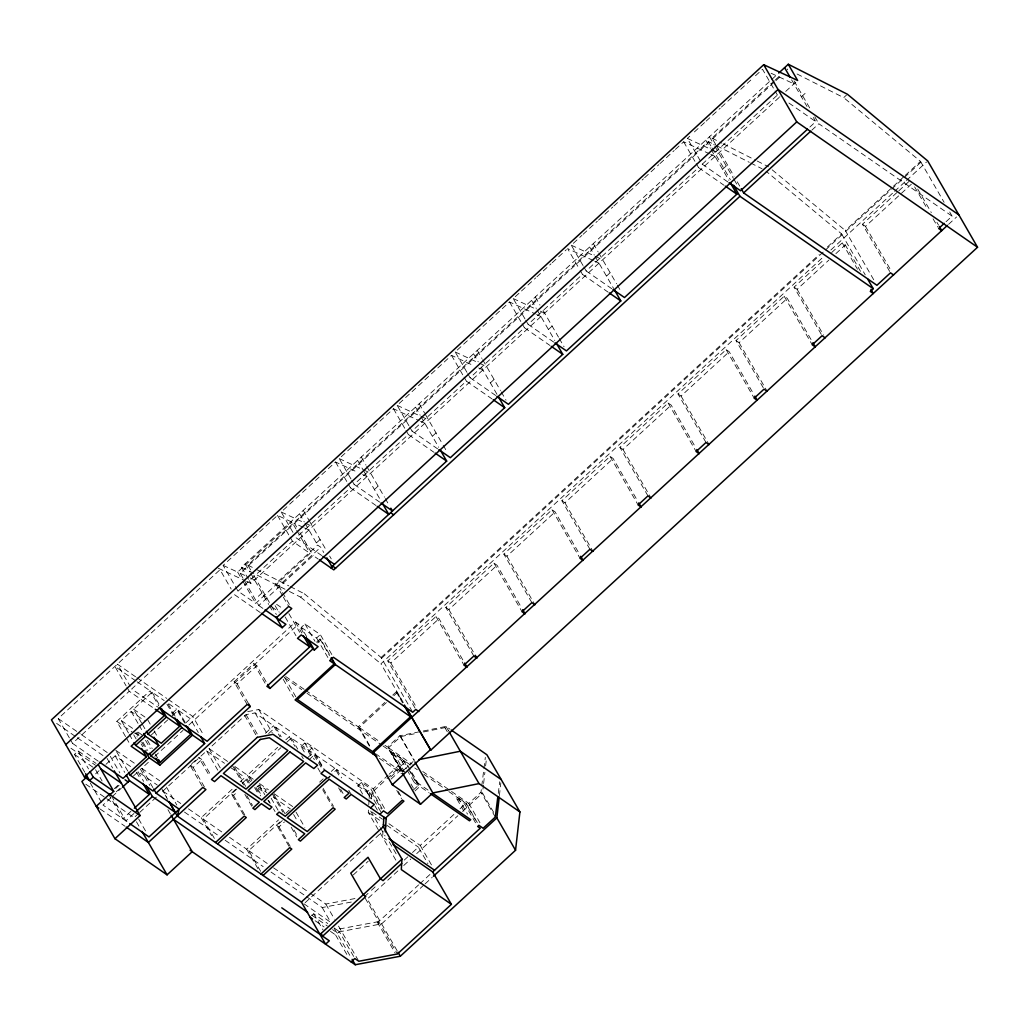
<?xml version="1.0" encoding="UTF-8"?>
<svg xmlns="http://www.w3.org/2000/svg" width="1029" height="1029" viewBox="0 0 1029 1029"><rect width="100%" height="100%" fill="white"/><g stroke="black" fill="none" stroke-linecap="round" stroke-linejoin="round"><path stroke-width="0.75" stroke-dasharray="5 3.75" d="M395.856 860.154L368.279 812.395L368.678 806.209M368.768 804.665L369.064 800.022M369.154 798.465L369.54 792.279L336.83 769.602L330.965 775.004M371.508 798.774L371.893 792.6L385.836 779.776M493.663 812.37L482.511 793.063L483.424 785.076M483.604 783.481L484.891 772.303M485.611 765.923L486.344 759.543M499.399 795.533L500.853 782.76M495.309 817.065L480.98 792.24L481.572 787.494M481.765 785.899L483.746 770.052M483.952 768.47L485.328 757.383M498.268 793.423L499.721 781.744M378.286 924.492L378.711 921.598L418.623 884.889M296.699 530.295L310.063 553.435L255.719 603.418L238.046 591.16L223.152 565.384L277.496 515.388L291.992 522.115L295.915 528.932M292.943 532.353L281.2 511.992L335.544 462.008L356.96 471.951M350.992 478.961L339.236 458.612L393.464 408.732L419.15 420.668M408.912 425.684L397.155 405.336L451.499 355.352L472.916 365.295M466.947 372.305L455.191 351.957L509.535 301.973L535.234 313.896M524.983 318.926L513.239 298.564L520.327 292.043M521.51 290.963L535.685 277.92M536.868 276.84L551.042 263.797M552.226 262.704L566.4 249.674M583.031 265.533L571.275 245.185L581.925 235.384M583.109 234.303L597.309 221.248M598.492 220.155L612.679 207.099M613.863 206.006L628.063 192.95M629.246 191.87L643.447 178.814M644.617 177.721L658.817 164.666M660.001 163.572L674.201 150.517M675.384 149.424L683.668 141.809L709.354 153.745M727.799 181.914L702.241 164.19L687.359 138.413L689.713 136.252M694.408 131.931L704.981 122.207M706.151 121.126L720.249 108.161M721.419 107.08L750.784 80.082M755.479 75.76L762.528 69.277L774.284 89.626M69.355 737.87L58.216 718.564L220.013 569.732L231.165 589.038M248.529 579.314L241.519 567.172L770.489 80.622M771.673 79.542L777.538 74.152M223.152 565.384L237.648 572.098L291.992 522.115M250.639 569.976L247.822 565.088L708.325 141.526L715.387 145.102M715.682 144.459L712.017 138.118L774.271 80.867M775.442 79.786L781.32 74.384M243.024 578.234L240.156 573.269L708.788 142.336M712.48 138.928L774.734 81.677M775.905 80.596L780.612 76.275M70.152 739.246L72.544 743.375L129.23 691.244L153.977 708.389M238.046 591.16L292.39 541.177L310.063 553.435M375.984 505.509L350.426 487.785L296.082 537.781L321.64 555.493M351.777 480.324L354.117 484.389L408.346 434.521L433.891 452.233M409.683 427.048L412.037 431.112L466.381 381.129L491.939 398.853M467.732 373.668L470.086 377.733L524.43 327.749L549.975 345.461M525.768 320.276L528.121 324.354L582.465 274.37L608.023 292.082M583.816 266.897L586.157 270.961L698.55 167.598L724.094 185.31M702.241 164.19L777.409 95.054L779.969 96.829M246.626 581.385L250.87 583.353L779.841 96.816M785.719 91.414L795.777 82.153M84.815 772.303L74.461 754.386L78.165 750.977L96.044 763.389M125.551 736.571L116.791 721.393L150.054 690.793L158.813 705.958M128.458 732.957L121.293 720.544L131.159 711.476L144.446 720.699M141.578 723.001L133.616 709.213L152.099 692.208L164.177 700.582M258.343 596.305L262.035 592.91M316.379 542.926L320.083 539.53M374.427 489.534L378.119 486.138M432.347 436.27L436.039 432.862M490.383 382.878L494.074 379.482M548.418 329.499L552.123 326.103M606.467 276.119L610.158 272.711M722.551 169.348L726.242 165.939M801.411 96.803L805.102 93.407M282.538 595.727L275.605 583.739L317.627 545.087L320.701 547.209L323.775 552.547M275.605 583.739L278.679 585.861L320.701 547.209M244.465 580.716L258.793 605.541L313.138 555.557L318.154 559.043M95.594 773.872L99.041 770.695M105.961 764.328L115.171 755.852L132.522 767.891M172.075 713.419L176.641 709.213L184.603 723.014M809.874 127.03L815.74 121.628L813.36 117.486M289.381 591.443L300.635 597.154L304.327 593.746L381.103 657.492L411.922 710.872M797.076 73.998L843.703 97.639L846.481 95.092M151.34 734.95L167.676 719.94M172.332 715.644L178.171 710.28L190.326 718.718L198.288 732.507M811.765 130.233L818.814 123.75L952.095 216.154L945.381 222.328M114.27 788.677L121.178 782.323M185.632 723.027L295.439 622.03L298.513 624.153L304.082 633.813M115.672 788.458L119.094 785.307M247.166 704.441L234.085 681.777L253.803 663.641L256.864 665.763L266.871 683.102M116.187 791.867L120.792 787.622M133.461 775.969L138.066 771.724L157.321 785.076M152.909 787.635L141.77 768.329L148.832 761.82M154.723 756.405L183.008 730.384M188.912 724.969L298.513 624.153M111.003 797.694L103.003 805.051L128.471 822.698M112.148 796.639L121.293 788.24M234.085 681.777L237.146 683.899L256.864 665.763M306.681 636.707L301.291 627.381L304.983 623.973L320.315 634.61L331.814 654.508M301.291 627.381L316.623 638.006L320.315 634.61M130.902 811.379L122.837 818.801L109.306 795.353M316.52 642.225L319.98 639.035L320.997 639.742L330.553 656.296M317.549 642.919L320.997 639.742M133.963 813.502L125.898 820.923L112.367 797.475M202.057 786.027L190.082 765.28L196.552 759.325M135.185 816.589L138.619 813.437M139.751 812.383L156.897 796.613M167.65 799.392L162.878 791.121L206.623 750.874L224.515 763.286M220.232 767.917L209.093 748.61L246.047 714.615L255.063 712.917L273.573 725.741L279.939 736.777M190.082 765.28L193.143 767.402L201.774 759.466L211.357 776.059M265.418 733.24L273.573 725.741M268.633 733.587L275.605 727.156L289.303 736.661L294.886 746.308M188.436 808.833L201.208 817.695L234.316 787.236M240.22 781.796L244.953 777.448L248.143 782.966M234.972 766.554L247.423 775.184L277.676 747.363M285.818 739.864L289.303 736.661M214.392 838.416L203.253 819.11L236.361 788.651M242.265 783.223L246.999 778.863L250.947 781.603M251.848 780.741L249.468 776.599L280.878 747.71M286.692 742.359L291.348 738.076L312.816 752.958L322.373 769.499M243.449 814.724L231.474 793.976L239.024 787.031M381.103 657.492L819.174 254.562M827.432 246.96L841.606 233.917L766.052 171.2M873.724 279.759L845.298 230.522L892.284 187.304M893.455 186.236L904.028 176.512M905.198 175.432L920.479 161.386L843.703 97.639M381.566 658.29L824.358 251.025M825.541 249.931L842.069 234.728M845.774 231.332L890.407 190.275M891.577 189.195L920.942 162.196M231.474 793.976L233.519 795.391L237.84 791.43M403.304 702.563L380.936 663.821L823.779 256.504M830.866 249.983L893.455 192.41M894.638 191.33L905.263 181.554M906.446 180.461L926.524 162.003M414.996 708.029L387.766 660.862L435.949 616.538L439.01 618.661L464.645 663.075M473.842 656.039L445.801 607.47L493.984 563.159L497.058 565.281L521.883 608.293M531.877 602.66L503.85 554.091L552.033 509.767L555.094 511.902L579.932 554.914M589.926 549.267L561.885 500.699L610.068 456.387L613.13 458.51L637.967 501.522M647.961 495.888L619.921 447.319L668.104 402.995L671.178 405.13L696.016 448.142M706.01 442.496L677.97 393.927L726.152 349.616L729.214 351.738L754.051 394.763M763.248 387.727L736.005 340.548L784.188 296.236L787.262 298.359L812.087 341.371M821.283 334.335L794.054 287.168L824.602 259.064M831.651 252.568L842.236 242.844L845.298 244.966L860.514 271.334M889.673 271.437L862.443 224.258L897.7 191.831M898.87 190.751L909.443 181.027M387.766 660.862L390.827 662.985L439.01 618.661M445.801 607.47L448.876 609.592L497.058 565.281M503.85 554.091L506.911 556.213L555.094 511.902M561.885 500.699L564.947 502.834L613.13 458.51M619.921 447.319L622.995 449.441L671.178 405.13M677.97 393.927L681.031 396.062L729.214 351.738M736.005 340.548L739.079 342.67L787.262 298.359M794.054 287.168L797.115 289.29L828.847 260.105M835.895 253.623L845.298 244.966M862.443 224.258L865.505 226.38L911.334 184.23M256.735 787.236L259.192 784.973L266.357 789.925L263.887 792.201L256.735 787.236L261.52 795.533M304.275 751.967L301.085 746.437L304.777 743.041L311.941 748.006L324.714 770.129M301.085 746.437L308.237 751.402L311.941 748.006M307.002 758.309L312.816 752.958M309.047 759.724L314.861 754.373L334.785 768.187L340.367 777.847M305.472 690.227L358.259 726.821L384.717 702.485M392.769 695.077L396.229 691.9L397.245 692.607L402.828 702.254M369.63 745.446L359.288 727.529L386.891 702.125M393.798 695.784L397.245 692.607M229.583 837.362L246.69 849.221L278.615 819.856M285.715 813.334L289.252 810.067M319.659 782.104L323.157 778.889M331.299 771.403L334.785 768.187M260.684 871.319L248.735 850.636L281.624 820.383M327.441 778.246L329.782 776.085M288.943 846.25L276.968 825.515L282.358 820.55M328.097 778.477L330.309 776.445M276.968 825.515L279 826.93L284.403 821.965M948.584 224.335L956.571 216.978M384.936 745.305L387.496 747.08L399.831 735.735L446.007 726.41L449.956 729.149M402.056 771.236L388.512 747.787L400.705 736.584L417.465 733.188M362.607 794.066L357.809 785.77L361.513 782.362L370.71 788.741L383.483 810.865M402.699 772.007L392.319 754.025L393.554 752.894L402.751 759.273L407.535 767.57M357.809 785.77L367.019 792.15L370.71 788.741M392.319 754.025L401.516 760.405L402.751 759.273M247.719 711.605L258.768 709.521L373.244 788.883L388.074 775.236M389.219 774.194L404.05 760.547L408.024 767.441M386.994 778.709L405.58 761.601L413.452 767.055M390.698 776.959L400.68 767.775L403.805 771.609M391.123 779.043L402.21 768.843M413.053 761.576L401.953 771.789L387.624 746.964M407.111 770.091L414.288 782.529L415.523 781.397L429.981 791.417M413.452 789.899L418.379 785.371L408.822 768.817M414.983 790.967L419.909 786.426L405.58 761.601M305.137 902.716L382.994 831.098L382.621 837.22L386.57 839.96M353.307 874.92L368.266 861.17M311.864 915.501L313.716 913.803L327.762 923.553M463.899 811.122L456.709 798.671L457.944 797.539L466.124 803.212L477.302 822.57M364.382 896.774L370.247 891.371M371.43 890.291L377.296 884.901M404.281 860.077L407.806 856.835M412.5 852.514L418.366 847.124L427.923 863.665M388.962 823.753L420.218 845.414L455.345 813.103M460.027 808.794L466.124 803.212M422.739 771.518L468.8 803.443L480.98 792.24M397.863 870.92L367.302 899.037L397.207 950.847M403.741 865.518L410.803 859.022M416.681 853.62L457.828 815.778M462.536 811.444L482.511 793.063M330.463 931.374L335.57 934.924L339.261 931.515L354.066 957.15M419.793 883.821L430.354 874.097M423.948 884.927L381.63 923.862L336.534 932.364L332.599 929.624M425.131 883.847L432.18 877.364M423.562 731.953L444.901 727.632L448.837 730.358M310.115 893.185L325.781 904.054L356.664 898.227M306.475 896.619L322.206 907.539L351.751 901.97M378.711 921.598L340.11 928.865L337.525 927.078M771.094 73.252L793.938 83.851M687.359 138.413L710.203 149.012M711.631 149.681L718.769 152.987M710.782 154.401L715.065 156.395M571.275 245.185L594.119 255.784M595.547 256.453L602.685 259.758M593.283 260.517L567.584 248.581L579.327 268.942M594.698 261.173L598.981 263.167M513.239 298.564L534.656 308.507M540.366 311.157L544.637 313.15M536.662 314.565L540.945 316.546M455.191 351.957L478.035 362.555M479.463 363.224L486.601 366.53M478.626 367.945L482.91 369.938M397.155 405.336L419.999 415.935M421.427 416.604L428.566 419.922M420.578 421.324L424.861 423.318M339.236 458.612L362.079 469.211M363.507 469.88L370.646 473.186M362.658 474.601L366.941 476.594M281.2 511.992L304.044 522.603M305.459 523.259L312.597 526.578M303.143 527.298L294.5 523.285L296.828 527.324M304.584 527.967L308.906 529.974M240.156 573.269L248.799 577.282M250.24 577.951L254.562 579.957M218.354 568.265L245.211 580.729M712.017 138.118L721.908 143.134M723.323 143.854L755.813 160.331M757.228 161.051L768.534 166.788M716.801 145.822L749.292 162.299M750.707 163.019L762.013 168.756M247.822 565.088L254.883 568.677M256.298 569.384L288.789 585.861M290.204 586.581L304.327 593.746M241.519 567.172L287.966 590.723M788.909 103.029L815.74 121.628M586.157 270.961L611.715 288.673M528.121 324.354L553.679 342.065M470.086 377.733L495.631 395.445M412.037 431.112L437.595 448.837M354.117 484.389L379.675 502.101M263.283 595.071L266.357 597.193M276.621 604.319L283.014 608.744M271.643 606.827L279.309 612.139M258.793 605.541L263.81 609.027M260.196 612.487L234.342 594.556L131.699 688.98L157.707 707.013M285.663 676.503L304.147 689.314M359.288 727.529L379.804 741.742M388.512 747.787L412.205 764.213M284.711 677.815L301.767 689.636M307.002 693.276L381.759 745.086M383.071 745.999L404.05 760.547M414.751 767.968L417.375 769.782M423.935 774.335L447.538 790.684M448.837 791.597L465.88 803.417L477.032 822.724M456.709 798.671L464.889 804.344L476.864 825.078M375.444 753.614L401.824 771.904L387.496 747.08M379.418 758.36L401.619 773.744M414.288 782.529L429.042 792.754M372.035 812.01L382.454 819.238M368.279 812.395L381.463 821.541M386.737 825.194L418.366 847.124M135.571 676.773L117.357 664.155L130.104 686.214M136.87 677.674L166.788 698.408M168.087 699.321L192.796 716.441L203.948 735.748M135.738 680.864L114.901 666.419L126.04 685.726M137.037 681.764L150.054 690.793M168.756 703.746L176.641 709.213M209.093 748.61L227.911 761.666M249.468 776.599L253.25 779.223M259.565 783.609L268.402 789.732M274.216 793.758L292.905 806.723M230.895 767.711L244.953 777.448M257.533 786.169L266.743 792.562M273.328 797.115L290.435 808.987M133.616 709.213L146.903 718.422M201.774 759.466L198.713 757.344L209.89 776.702M121.293 720.544L134.58 729.754M137.937 732.082L141.886 734.822M138.362 735.362L134.786 732.88L137.166 737.008M116.791 721.393L132.124 732.031M115.801 750.334L136.15 764.444M141.77 768.329L159.727 780.779M58.216 718.564L80.223 733.818M81.523 734.719L108.701 753.562M162.878 791.121L180.77 803.52M203.253 819.11L222.997 832.795M248.735 850.636L268.325 864.219M273.547 867.833L308.803 892.284M56.621 723.413L76.017 736.867M77.316 737.767L104.469 756.585M184.474 812.061L218.585 835.702M225.145 840.243L263.18 866.611M271.051 872.077L305.163 895.719M72.544 743.375L98.437 761.331M303.954 903.809L331.068 922.601M334.155 927.978L339.261 931.515M70.95 748.237L95.517 765.267M311.555 915.038L327.338 925.984M315.131 920.749L324.071 926.949M74.461 754.386L94.9 768.56L102.064 780.96M85.819 784.214L105.37 797.758M106.682 798.671L134.04 817.643M100.16 809.038L124.921 826.197M772.187 169.824L845.298 230.522M300.635 597.154L380.936 663.821M920.479 161.386L944.107 202.314M949.703 212L952.095 216.154M917.701 189.002L931.309 212.591M936.917 222.303L938.525 225.081M914.627 186.879L926.64 207.691M933.059 218.791L937.856 227.113M787.185 68.982L787.661 69.792M794.041 80.854L810.826 109.91M814.814 116.83L818.814 123.75M791.597 79.812L806.98 106.463M865.505 226.38L891.14 270.781M775.069 90.989L777.409 95.054M841.606 233.917L865.235 274.859M842.236 242.844L857.453 269.212M716.48 145.848L734.05 176.293M737.253 181.824L740.443 187.355M709.418 136.806L714.087 144.896M714.872 146.247L733.407 178.351M734.204 179.728L737.394 185.246M797.115 289.29L823.547 335.081M708.325 141.526L711.18 146.478M711.978 147.867L730.358 179.689M705.727 140.201L710.396 148.305M711.168 149.642L728.918 180.371M784.188 296.236L812.228 344.792M683.668 141.809L695.411 162.17M696.196 163.521L698.55 167.598M739.079 342.67L766.309 389.85M726.152 349.616L754.193 398.184M593.334 243.577L598.016 251.668M598.788 253.018L616.525 283.747M617.323 285.123L621.31 292.017M681.031 396.062L709.071 444.618M589.643 246.973L594.312 255.063M595.096 256.414L613.631 288.519M668.104 402.995L696.144 451.564M580.112 270.293L582.465 274.37M535.299 296.957L539.968 305.047M543.08 310.449L558.49 337.126M559.287 338.515L564.059 346.786M622.995 449.441L650.225 496.621M531.594 300.365L536.276 308.456M537.048 309.806L554.798 340.535M610.068 456.387L638.109 504.956M509.535 301.973L521.291 322.321M522.076 323.672L524.43 327.749M477.25 350.349L481.932 358.439M482.704 359.79L500.454 390.518M501.239 391.895L506.024 400.165M564.947 502.834L592.987 551.39M473.559 353.744L478.228 361.835M481.353 367.237L497.547 395.29M552.033 509.767L580.06 558.335M451.499 355.352L463.256 375.701M464.028 377.064L466.381 381.129M419.215 403.728L424.668 413.169M425.44 414.52L442.406 443.898M443.203 445.274L447.191 452.168M506.911 556.213L534.154 603.393M415.523 407.124L420.192 415.227M420.964 416.578L438.714 447.306M493.984 563.159L522.025 611.715M393.464 408.732L405.207 429.093M405.992 430.444L408.346 434.521M361.295 457.005L365.977 465.095M366.748 466.446L384.486 497.174M385.283 498.55L389.271 505.445M448.876 609.592L475.308 655.383M357.603 460.4L363.057 469.841M363.829 471.192L380.794 500.57M435.949 616.538L463.989 665.107M335.544 462.008L347.287 482.357M348.072 483.72L350.426 487.785M446.007 726.41L448.387 730.539M444.901 727.632L447.293 731.76M303.259 510.384L308.713 519.825M309.485 521.176L326.45 550.554M329.64 556.072L331.222 558.837M390.827 662.985L416.462 707.386M468.8 803.443L479.951 822.75M299.555 513.78L304.237 521.883M305.008 523.234L317.627 545.087M457.944 797.539L467.526 814.132M396.229 691.9L402.596 702.936M299.941 532.7L313.138 555.557M277.496 515.388L289.252 535.749M290.037 537.099L292.39 541.177M400.705 736.584L414.237 760.032M399.831 735.735L414.16 760.56M408.333 768.959L415.523 781.397M401.516 760.405L406.301 768.702M393.554 752.894L405.529 773.641M410.995 784.047L413.388 788.201M400.68 767.775L403.072 771.93M319.98 639.035L329.524 655.589M316.623 638.006L329.704 660.669M304.983 623.973L314.99 641.311M398.3 791.481L402.3 798.401M278.679 585.861L281.753 591.186M282.525 592.524L289.445 604.525M396.77 790.426L401.554 798.723M283.309 597.064L288.699 606.403M358.259 726.821L369.411 746.128M295.439 622.03L301.819 633.067M288.892 613.618L299.671 632.282M420.218 845.414L432.154 866.109M285.2 617.014L295.966 635.69M275.103 605.657L278.949 612.319M253.777 575.417L276.364 614.519M245.211 563.776L249.893 571.867M250.664 573.217L268.672 604.396M269.444 605.734L273.29 612.396M373.244 788.883L385.18 809.566M371.893 792.6L381.437 809.141M249.301 580.665L250.87 583.353M369.54 792.279L380.691 811.585M361.513 782.362L371.096 798.954M367.019 792.15L371.006 799.057M374.993 805.977L377.386 810.119M237.648 572.098L241.391 578.594M242.985 581.359L255.719 603.418M389.232 841.889L397.799 856.733M370.736 811.109L379.495 826.287M380.28 827.663L385.065 835.934M284.621 677.429L295.773 696.736M336.83 769.602L341.615 777.885M348.78 790.285L351.172 794.427M283.168 679.23L293.522 697.147M340.65 789.282L343.043 793.436M338.605 787.867L342.593 794.774M314.861 754.373L323.62 769.538M304.777 743.041L314.359 759.634M308.237 751.402L312.237 758.309M317.82 767.994L320.212 772.149M253.803 663.641L265.341 683.642M323.17 788.42L333.55 806.402M322.72 789.77L332.303 806.363M291.348 738.076L297.715 749.112M301.703 756.006L303.298 758.759M275.605 727.156L281.187 736.815M258.768 709.521L272.299 732.957M365.179 898.15L397.413 953.973M377.154 921.894L395.072 952.918M255.063 712.917L267.013 733.6M237.146 683.899L248.696 703.9M246.047 714.615L257.199 733.921M244.58 715.245L256.517 735.941M296.082 812.228L304.841 827.406M293.625 814.505L297.6 821.399M273.765 794.272L284.917 813.579M294.024 830.056L298.011 836.963M272.518 794.247L282.872 812.164M291.181 827.252L296.764 836.937M271.142 798.221L278.332 810.672M268.672 800.498L270.28 803.263M273.47 808.794L275.065 811.559M259.192 784.973L264.787 794.645M267.977 800.176L269.572 802.942M325.781 904.054L334.541 919.219M338.515 926.113L358.028 959.903M279 826.93L291.786 849.054M255.835 787.635L260.607 795.906M247.423 775.184L250.6 780.702M254.587 787.597L257.764 793.115M322.206 907.539L330.168 921.328M334.155 928.222L351.339 957.986M246.999 778.863L249.391 783.005M335.57 934.924L348.034 956.507M234.522 767.068L245.661 786.375M232.477 765.653L243.616 784.96M246.934 795.751L252.529 805.437M244.889 794.337L252.079 806.787M313.716 913.803L323.055 929.997M233.519 795.391L246.291 817.515M206.623 750.874L217.775 770.181M178.171 710.28L186.133 724.069M168.229 704.222L175.393 716.634M166.981 704.183L173.348 715.219M246.69 849.221L258.639 869.904M152.099 692.208L159.263 704.621M193.143 767.402L205.118 788.15M147.7 719.798L150.89 725.316M154.067 730.834L157.257 736.352M126.837 687.102L129.23 691.244M201.208 817.695L211.562 835.612M142.375 724.377L145.565 729.895M131.159 711.476L138.323 723.889M139.121 725.265L143.095 732.172M147.417 740.314L152.202 748.585M155.379 754.103L157.771 758.244M145.513 740.314L150.285 748.597M137.423 732.558L139.018 735.311M142.992 742.205L147.777 750.488M136.175 732.519L137.77 735.272M141.745 742.166L146.53 750.45M166.454 787.108L176.808 805.025M141.153 743.916L142.735 746.668M133.706 734.783L136.098 738.925M161.965 789.127L166.737 797.398M129.255 734.333L133.243 741.227M126.335 737.947L129.525 743.465M167.946 809.682L170.325 813.823M140.291 768.959L149.848 785.513M138.066 771.724L143.636 781.384M136.6 772.367L140.574 779.262M116.599 751.71L127.75 771.017M115.171 755.852L124.728 772.406M110.296 756.315L119.853 772.869M107.055 758.386L112.624 768.033M138.658 819.007L146.62 832.795M136.433 821.772L139.61 827.29M78.165 750.977L88.507 768.907M90.269 782.979L101.421 802.286"/><path stroke-width="1.5" d="M351.146 961.896L354.838 958.501L358.799 961.253L397.413 953.973L451.397 904.324L401.31 869.595L401.966 859.099L383.277 826.724L383.868 817.103M385.322 831.805L386.222 817.425L403.895 801.167L402.365 800.099L387.573 813.707L383.483 810.865L379.791 814.273M190.056 850.224L355.237 964.739L400.32 956.237L515.542 850.263L496.853 817.888L499.219 797.128M515.542 850.263L519.915 811.945L486.884 754.746L451.281 730.063M393.155 844.526L432.694 871.936L480.221 828.242L477.662 826.467L478.897 825.335L483.128 828.268L495.309 817.065L497.869 796.549M281.766 907.835L329.293 940.789L325.588 944.185L301.394 902.034L177.207 815.946L179.2 809.167L156.099 793.153L153.707 789.011M778.721 73.072L788.291 64.261L797.629 80.455L763.711 64.711L51.45 719.837L84.468 777.036L140.073 815.573L114.939 838.699L81.908 781.5L86.487 777.294M65.779 744.649L778.04 89.523L958.861 214.881M84.468 777.036L796.742 121.911L977.55 247.256L430.778 750.154L404.41 705.019M110.026 794.748L113.73 791.352L93.279 777.178L89.587 780.574L85.6 773.679M160.408 708.724L164.396 715.618L131.12 746.218L146.452 756.855L123.043 778.387L99.736 762.232M135.622 745.369L145.488 736.301L158.775 745.51L148.909 754.579L135.622 745.369L134.04 742.616M147.944 734.037L166.441 717.033L179.728 726.242L161.244 743.247L147.944 734.037L146.362 731.285M276.377 617.734L288.699 606.403L291.76 608.525L279.438 619.857M330.721 567.751L446.676 461.095L440.309 450.059M498.345 396.679L504.712 407.703L450.368 457.686L438.868 449.724M556.38 343.287L562.76 354.323L508.416 404.307L496.917 396.332M614.429 289.908L620.796 300.931L566.452 350.915L554.953 342.953M730.513 183.136L736.88 194.172L624.487 297.535L612.988 289.561M807.521 129.191L740.571 190.764L729.072 182.789M870.933 289.381L873.338 293.535L870.264 291.413L873.222 288.686L739.941 196.295L333.782 569.873L319.414 559.917M741.24 188.744L743.645 192.886L810.582 131.313M261.495 613.387L282.178 627.716L285.882 624.32L265.07 609.901M109.962 793.706L96.25 806.324L98.848 808.125M130.13 775.159L149.115 757.704L159.842 765.139L192.5 735.105L204.668 743.53L153.025 791.031L130.13 775.159L128.548 772.393M150.954 755.993L181.773 727.657L190.97 734.037L160.164 762.373L150.954 755.993L149.372 753.241M122.438 787.185L129.5 780.677L149.334 794.427L134.362 808.202M309.78 646.855L266.884 686.304L269.945 688.427L312.842 648.977L314.372 650.045L318.077 646.636L301.214 634.944L297.51 638.353L309.78 646.855L303.401 635.819M136.278 811.392L152.395 796.549L175.496 812.563L169.129 801.54M156.099 793.153L250.227 706.563L248.696 703.9M418.867 711.553L415.806 709.418L412.719 712.261L333.409 657.274L329.704 660.669L410.558 716.724L372.588 751.633L297.368 699.488L335.325 664.567L331.351 657.672M114.939 838.699L167.071 874.843L192.204 851.716L171.123 815.2M215.537 842.507L244.246 816.1L246.291 817.515L217.582 843.934M944.262 223.357L938.667 228.502L941.728 230.637L939.323 226.47M519.915 811.945L479.025 783.609L432.849 792.935L420.514 804.279L392.306 784.728L373.617 752.353L947.439 225.377M372.897 753.833L373.617 752.353M261.019 874.045L289.741 847.639L291.786 849.054L263.064 875.46M392.306 784.728L430.276 749.807M370.581 807.894L374.286 804.485L324.714 770.129L321.009 773.525L327.145 777.783L285.265 816.306L279.129 812.048L276.66 814.325L304.764 833.812L298.359 839.703L300.404 841.117L335.145 809.167L333.1 807.752L307.234 831.535L287.297 817.721L329.19 779.197L349.127 793.012L344.188 797.539L346.233 798.967L351.172 794.427L386.145 818.672M301.394 902.034L383.277 826.724M320.096 934.409L401.966 859.099M401.696 863.472L383.032 880.644L380.473 878.869L368.009 857.286L350.76 873.158L363.224 894.741L365.771 896.516L322.643 936.184L321.087 933.483M433.363 876.284L496.853 817.888M418.777 759.634L460.336 751.221L501.213 779.57M788.291 64.261L847.407 94.244L927.708 160.91L977.55 247.256M893.545 274.949L890.484 272.826L876.927 285.29L743.645 192.886M725.381 186.198L736.88 194.172M825.155 337.859L822.094 335.724L812.228 344.792L815.29 346.927L812.897 342.76M767.107 391.239L764.045 389.116L754.193 398.184L757.254 400.307L754.849 396.139M609.297 292.969L620.796 300.931M709.071 444.618L706.01 442.496L696.144 451.564L699.218 453.686L696.813 449.532M551.261 346.349L562.76 354.323M651.035 498.01L647.961 495.888L638.109 504.956L641.17 507.078L638.765 502.911M493.213 399.728L504.712 407.703M592.987 551.39L589.926 549.267L580.06 558.335L583.134 560.458L580.729 556.303M435.177 453.12L446.676 461.095M534.951 604.782L531.877 602.66L522.025 611.715L525.086 613.85L522.693 609.683M380.949 502.988L392.448 510.963L390.866 508.21M390.608 512.661L393.67 514.783M377.257 506.397L388.756 514.359L382.389 503.335M322.913 556.38L334.412 564.342M332.56 566.053L335.634 568.175M432.604 793.243L470.716 819.663L469.481 820.795L430.354 793.668M376.807 756.547L295.117 699.913L334.309 663.859L331.119 658.341M250.227 706.563L247.166 704.441L207.125 741.266L159.006 707.913M383.393 824.718L385.669 826.3M388.975 838.648L434.547 870.238M155.276 709.303L164.396 715.618M125.075 779.802L128.149 781.924M100.701 768.856L121.383 783.198M173.515 819.341L307.62 912.311M310.012 917.212L312.572 918.974M129.757 823.586L148.999 836.937L202.854 787.404L205.916 789.526L148.369 842.468L126.22 827.097M784.587 67.67L790.04 77.111M763.711 64.711L796.742 121.911M867.64 279L873.222 288.686M733.548 185.22L739.941 196.295M475.308 655.383L476.903 658.161L473.842 656.039L463.989 665.107L467.05 667.229L464.645 663.075M449.184 731.928L479.025 783.609M326.849 557.872L332.238 567.211M406.494 708.093L430.778 750.154M404.191 705.688L410.558 716.724M414.931 761.91L432.849 792.935M402.609 773.255L420.514 804.279M308.224 639.382L314.372 650.045M306.475 637.941L312.842 648.977M432.694 871.936L451.397 904.324M276.016 617.053L282.178 627.716M267.643 684.426L269.945 688.427M397.991 952.185L400.32 956.237M352.124 959.337L355.237 964.739M200.681 736.635L204.668 743.53M187.728 726.834L192.5 735.105M186.185 725.767L190.97 734.037M176.988 719.387L181.773 727.657M174.943 717.972L179.728 726.242M161.656 708.762L166.441 717.033M154.003 737.24L158.775 745.51M143.893 733.548L145.488 736.301M158.569 759.621L160.164 762.373M155.868 758.244L159.842 765.139M145.128 750.81L149.115 757.704M141.668 748.572L146.452 756.855M169.245 802.144L177.207 815.946M146.028 785.526L152.395 796.549M142.967 783.391L149.334 794.427M126.323 775.159L129.5 780.677M114.219 770.785L140.073 815.573M142.002 831.432L167.071 874.843M98.604 765.152L113.73 791.352M90.102 771.66L93.279 777.178M257.314 737.317L211.485 779.467L214.547 781.59L220.952 775.699L259.282 802.273L252.877 808.164L254.922 809.591L261.327 803.688L269.508 809.36L271.965 807.096L263.797 801.424L305.677 762.901L313.858 768.56L317.562 765.164L273.097 734.346L257.314 737.317M260.376 739.439L223.422 773.435L246.008 789.102L287.901 750.565L269.392 737.742L260.376 739.439M289.946 751.98L248.053 790.516L261.752 800.009L303.632 761.473L289.946 751.98"/></g></svg>
